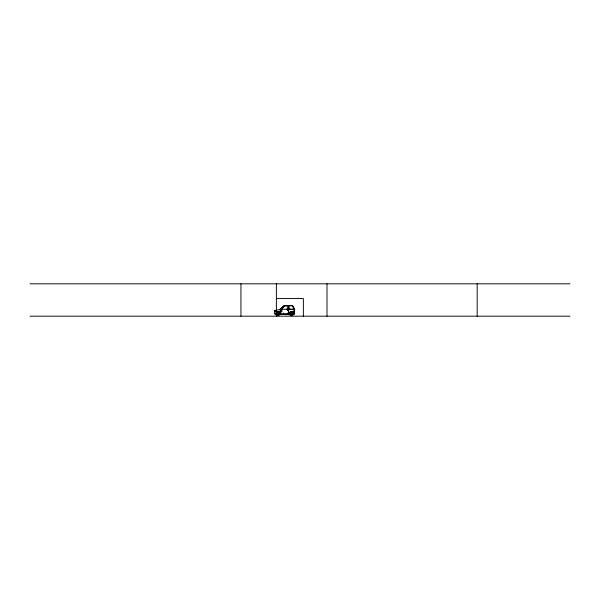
<?xml version="1.0" encoding="UTF-8"?>
<svg xmlns="http://www.w3.org/2000/svg" width="600" height="600" viewBox="0 0 600 600"><rect width="100%" height="100%" fill="white"/><g stroke="black" fill="none" stroke-linecap="round" stroke-linejoin="round"><path stroke-width="0.9" d="M292.68 305.79L284.632 305.737L280.163 309.278L284.205 305.767L288.345 305.843L288.495 309.293L281.062 309.248L284.722 305.895M292.312 305.873L294.51 309.3M288.757 312.847L288.69 314.055L280.695 314.085L280.395 309.413L284.632 305.715M277.028 313.793C280.095 310.155 278.272 318.195 276.923 313.343M278.91 313.553L278.827 314.288M290.685 313.793C293.58 310.567 292.252 317.04 290.505 314.077M294.608 314.04L294.608 309.487L292.582 305.603L284.392 305.625L279.975 309.42L274.972 310.59C274.298 311.468 273.728 314.528 275.543 314.153L276.278 312.015L278.317 311.587L279.907 312.855L280.26 314.543L289.11 314.52L290.115 312.015A2.468 2.468 0 0 1 293.048 312.015L293.767 314.16L291.9 314.303M287.91 310.275L288.188 308.423L287.212 308.43L286.913 309.907M275.032 310.733C274.38 312.712 274.44 310.222 275.632 310.733L275.632 311.587L274.507 311.505L274.808 310.822L275.632 310.733M277.942 314.88L278.618 314.572M287.468 310.29L288.577 310.035L287.52 310.237M287.468 310.035L288.577 310.035M280.275 309.413L284.317 305.91M280.665 314.07L280.44 312.862L280.74 314.025M276.278 312.015L277.267 311.587M293.767 314.16L294.608 314.002M294.127 311.903L294.127 310.515L294.562 310.507L294.06 310.515L294.06 311.903L294.69 311.903M277.605 314.168L278.197 314.16M291.248 314.168L291.84 314.16M30 283.8L570 283.8M276.375 298.485L303.375 298.485L303.375 316.2M287.212 307.282L288.188 307.282M280.987 309.42L281.707 309.42L282.038 311.303L280.095 312.803L280.185 309.413L281.707 309.743L280.987 309.743L281.07 308.76L281.498 309.353M274.507 311.505L275.632 311.587M280.095 314.138L288.803 314.138M30 316.2L570 316.2M288.847 309.293L294.105 309.263L289.087 309.248L288.825 305.843M288.615 305.7L288.608 314.07L288.57 305.722L288.757 309.48M278.317 311.58L279.24 312.015M292.545 305.88L294.375 309.39M278.925 311.88L279.165 312.368M275.505 310.822L275.505 311.505M287.483 313.043L287.49 314.362L283.388 314.385L283.388 313.087M477.165 283.8L477.165 316.2M327 283.8L327 316.2M294.562 310.507L294.562 311.903M281.347 309.353L281.347 309.743L281.25 308.76M281.108 309.353L281.108 309.743M276.375 283.8L276.375 310.642M276.375 314.332L276.375 316.2M240.945 283.8L240.945 316.2M289.462 312.832A2.355 2.355 0 0 1 293.692 312.832M276.915 315.48A1.92 1.92 0 0 0 279.795 313.815A1.92 1.92 0 0 0 276.923 312.15A1.92 1.92 0 0 0 276.915 315.48M277.275 314.858A1.208 1.208 0 0 0 279.082 313.815A1.208 1.208 0 0 0 277.275 312.772A1.208 1.208 0 0 0 277.275 314.858M277.343 314.737A1.065 1.065 0 0 0 278.947 313.815A1.065 1.065 0 0 0 277.343 312.892A1.065 1.065 0 0 0 277.343 314.737M290.572 315.48A1.92 1.92 0 0 0 293.452 313.815A1.92 1.92 0 0 0 290.572 312.15A1.92 1.92 0 0 0 290.572 315.48M290.925 314.858A1.208 1.208 0 0 0 292.74 313.815A1.208 1.208 0 0 0 290.933 312.772A1.208 1.208 0 0 0 290.925 314.858M291 314.737A1.065 1.065 0 0 0 292.597 313.815A1.065 1.065 0 0 0 291 312.892A1.065 1.065 0 0 0 291 314.737"/></g></svg>
